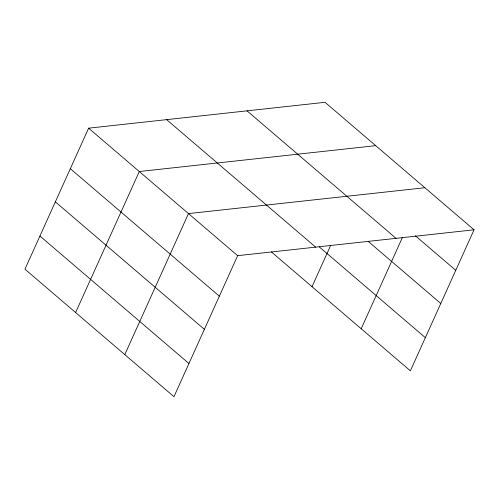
<?xml version="1.0" encoding="UTF-8"?>
<svg xmlns="http://www.w3.org/2000/svg" width="499" height="499" viewBox="0 0 499 499"><rect width="100%" height="100%" fill="white"/><g stroke="black" fill="none" stroke-linecap="round" stroke-linejoin="round"><path stroke-width="0.75" d="M474.05 229.808L325.03 102.314L88.622 128.174L24.95 269.192L173.97 396.686L237.643 255.669L474.05 229.808L410.378 370.826L271.375 251.901M75.617 312.542L139.29 171.525L375.697 145.664M124.794 354.614L188.466 213.597L424.874 187.736M312.025 286.682L330.781 245.146M361.201 328.754L402.444 237.418M415.361 235.759L455.762 270.321M247.017 110.847L396.038 238.341M368.187 241.379L440.785 303.486M319.341 246.961L425.354 337.661M166.635 119.641L315.655 247.136M88.622 128.174L237.643 255.669M70.328 168.687L219.348 296.181M55.358 201.852L204.372 329.346M39.926 236.027L188.946 363.522"/></g></svg>
